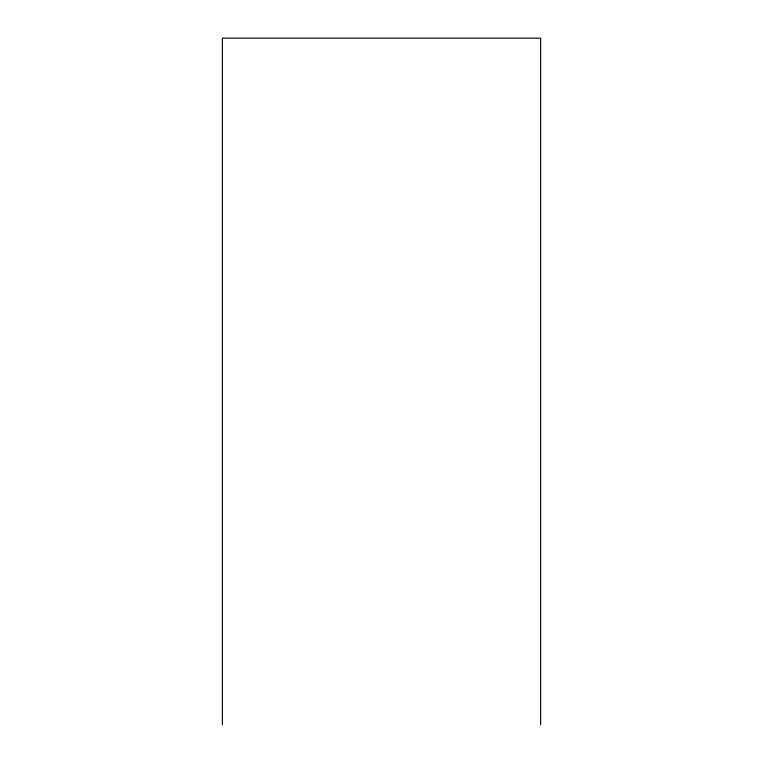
<?xml version="1.0" encoding="UTF-8"?>
<svg xmlns="http://www.w3.org/2000/svg" width="763" height="763" viewBox="0 0 763 763"><rect width="100%" height="100%" fill="white"/><g stroke="black" fill="none" stroke-linecap="round" stroke-linejoin="round"><path stroke-width="1.14" d="M540.643 724.85L540.643 38.15L222.357 38.15L222.357 724.85"/></g></svg>
